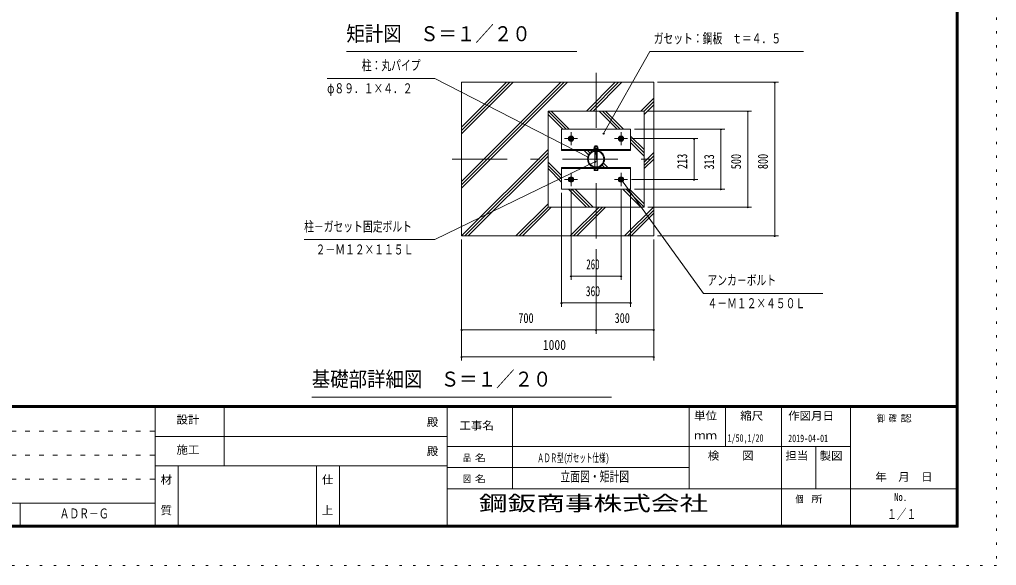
# Model space of a CAD drawing. Units: millimetres, scale not verified, with parts at other scales. Extents: x -25340 to 25345, y -10500 to 10500.
# Drawn here: x 12629 to 25345, y -10500 to -3387 of the extents above; entities that cross this region are included whole.
import ezdxf
from ezdxf.enums import TextEntityAlignment as Align

# ---------------------------------------------------------------- set-up
doc = ezdxf.new("R2010")
doc.units = ezdxf.units.MM
doc.header["$LTSCALE"] = 60
for name, pattern in [('USER1', [3, 1, -2]), ('USER3', [24, 12, -5, 2, -5]), ('USER4', [3, 0.5, -2.5])]:
    doc.linetypes.add(name, pattern=pattern)
for name, color, linetype, lineweight in [('0-0_0', 3, 'Continuous', 18), ('0-6_2-02BOLD', 7, 'Continuous', 18), ('0-8_2-22CENTER', 3, 'USER3', 18), ('0-9_2-42THIN', 4, 'Continuous', 18), ('0-A_2-52DIM', 3, 'Continuous', 18), ('0-B_2-62HATCH', 2, 'Continuous', 18), ('0-C_F-F', 5, 'Continuous', 18), ('0-D_F-E_J_ADD', 5, 'USER4', 18)]:
    doc.layers.add(name, color=color, linetype=linetype, lineweight=lineweight)
doc.layers.add('0-1_0-F', color=7, linetype='Continuous')
doc.layers.add('0-E_2-5DIM', color=7, linetype='Continuous')
doc.styles.add('ＭＳ ゴシック', font='')
doc.styles.get('ＭＳ ゴシック').set_extended_font_data('MS Gothic')

# ---------------------------------------------------------------- blocks, each defined once
blk = doc.blocks.new('14_14')
at = {"layer": '0-0_0'}
blk.add_line((-1012.5, -25), (987.5, -25), dxfattribs=at)
at = {"layer": '0-0_0', "color": 7, "style": 'ＭＳ ゴシック', "width": 0.7}
blk.add_text('ガセット：鋼板\u3000ｔ＝４．５', height=130.2, dxfattribs=at).set_placement((-962.5, 42.77), align=Align.BOTTOM_LEFT)
blk = doc.blocks.new('15_15')
at = {"layer": '0-0_0'}
blk.add_line((833.33, 66.67), (-716.66, 66.67), dxfattribs=at)
at = {"layer": '0-0_0', "color": 7, "style": 'ＭＳ ゴシック', "width": 0.7}
for s, p in [('アンカ－ボルト', (-666.67, 134.43)), ('４－Ｍ１２×４５０Ｌ', (-666.67, -165.57))]:
    blk.add_text(s, height=130.2, dxfattribs=at).set_placement(p, align=Align.BOTTOM_LEFT)
blk = doc.blocks.new('17_16')
at = {"layer": '0-0_0'}
blk.add_line((-758.33, 66.67), (641.67, 66.67), dxfattribs=at)
at = {"layer": '0-0_0', "color": 7, "style": 'ＭＳ ゴシック', "width": 0.7}
for s, p in [('柱：丸パイプ', (-308.33, 134.43)), ('φ８９．１×４．２', (-758.33, -165.57))]:
    blk.add_text(s, height=130.2, dxfattribs=at).set_placement(p, align=Align.BOTTOM_LEFT)
blk = doc.blocks.new('18_17')
at = {"layer": '0-0_0'}
blk.add_line((-858.33, 66.67), (841.67, 66.67), dxfattribs=at)
at = {"layer": '0-0_0', "color": 7, "style": 'ＭＳ ゴシック', "width": 0.7}
for s, p in [('柱－ガセット固定ボルト', (-858.33, 134.43)), ('２－Ｍ１２×１１５Ｌ', (-708.33, -165.57))]:
    blk.add_text(s, height=130.2, dxfattribs=at).set_placement(p, align=Align.BOTTOM_LEFT)

msp = doc.modelspace()

# ---------------------------------------------------------------- linework, layer by layer
at = {"layer": '0-6_2-02BOLD'}
for p, q in [((18383.12, -4205.07), (20883.12, -4205.07)), ((20883.12, -4205.07), (20883.12, -6205.07)), ((19508.12, -4580.07), (20758.12, -4580.07)), ((20758.12, -4580.07), (20758.12, -5830.07)), ((19683.12, -4813.82), (19683.12, -5093.82)), ((19683.12, -4813.82), (20583.13, -4813.82)), ((20583.13, -4813.82), (20583.13, -5093.82)), ((19795.86, -4917.57), (19820.39, -4917.57)), ((19820.39, -4917.57), (19832.66, -4938.82)), ((19832.66, -4938.82), (19820.39, -4960.07)), ((20445.85, -4917.57), (20470.39, -4917.57)), ((20470.39, -4917.57), (20482.66, -4938.82)), ((20482.66, -4938.82), (20470.39, -4960.07)), ((19683.12, -5082.57), (20583.13, -5082.57)), ((20103.13, -5076.82), (20103.13, -5082.57)), ((20106.25, -5069.32), (20160, -5069.32)), ((20106.25, -5069.32), (20106.25, -5076.82)), ((20108.59, -5046.58), (20112.5, -5044.32)), ((20108.59, -5046.58), (20108.59, -5069.32)), ((20112.5, -5044.32), (20153.75, -5044.32)), ((20118.13, -5037.24), (20123.12, -5032.24)), ((20118.13, -5037.24), (20148.12, -5037.24)), ((20118.13, -5044.32), (20118.13, -5037.24)), ((20120.85, -5046.58), (20120.85, -5069.32)), ((20125.62, -5076.82), (20133.12, -5069.32)), ((20133.12, -5076.82), (20140.62, -5069.32)), ((20145.39, -5046.58), (20145.39, -5069.32)), ((20148.12, -5044.32), (20148.12, -5037.24)), ((20160, -5069.32), (20160, -5076.82)), ((19683.12, -5093.82), (20583.13, -5093.82)), ((20118.13, -5304.82), (20118.13, -5105.32)), ((20118.13, -5141.49), (20148.12, -5141.49)), ((20148.12, -5304.82), (20148.12, -5105.32)), ((19683.12, -5316.32), (19683.12, -5596.32)), ((19683.12, -5316.32), (20583.13, -5316.32)), ((19683.12, -5327.57), (20583.13, -5327.57)), ((20103.13, -5333.32), (20103.13, -5327.57)), ((20108.59, -5351.06), (20108.59, -5333.32)), ((20120.85, -5351.06), (20120.85, -5333.32)), ((20145.39, -5351.06), (20145.39, -5333.32)), ((20157.66, -5351.06), (20157.66, -5333.32)), ((20583.13, -5316.32), (20583.13, -5596.32)), ((19795.86, -5450.07), (19820.39, -5450.07)), ((19820.39, -5450.07), (19832.66, -5471.32)), ((20108.59, -5351.06), (20112.5, -5353.32)), ((20112.5, -5353.32), (20153.75, -5353.32)), ((20153.75, -5353.32), (20157.66, -5351.06)), ((20445.85, -5450.07), (20433.58, -5471.32)), ((19832.66, -5471.32), (19820.39, -5492.57)), ((20433.58, -5471.32), (20445.85, -5492.57)), ((20445.85, -5492.57), (20470.39, -5492.57)), ((19683.12, -5596.32), (20583.13, -5596.32))]:
    msp.add_line(p, q, dxfattribs=at)
for points in [[(18383.12, -4205.07), (18383.12, -6205.07), (20883.12, -6205.07)], [(19508.12, -4580.07), (19508.12, -5830.07), (20758.12, -5830.07)], [(19795.86, -4917.57), (19783.59, -4938.82), (19795.86, -4960.07), (19820.39, -4960.07)], [(20445.85, -4917.57), (20433.58, -4938.82), (20445.85, -4960.07), (20470.39, -4960.07)], [(20103.13, -5076.82), (20163.12, -5076.82), (20163.12, -5082.57)], [(20123.12, -5032.24), (20143.13, -5032.24), (20148.12, -5037.24)], [(20153.75, -5044.32), (20157.66, -5046.58), (20157.66, -5069.32)], [(20103.13, -5333.32), (20163.12, -5333.32), (20163.12, -5327.57)], [(19795.86, -5450.07), (19783.59, -5471.32), (19795.86, -5492.57), (19820.39, -5492.57)], [(20445.85, -5450.07), (20470.39, -5450.07), (20482.66, -5471.32), (20470.39, -5492.57)]]:
    msp.add_lwpolyline(points, dxfattribs=at)
for centre, radius in [((19808.12, -4938.82), 35), ((19808.12, -4938.82), 26.88), ((19808.12, -4938.82), 20.62), ((19808.12, -4938.82), 15), ((20458.12, -4938.82), 35), ((20458.12, -4938.82), 26.88), ((20458.12, -4938.82), 20.62), ((20458.12, -4938.82), 15), ((20133.12, -5205.07), 111.38), ((20133.12, -5205.07), 100.88), ((19808.12, -5471.32), 35), ((19808.12, -5471.32), 26.88), ((19808.12, -5471.32), 20.62), ((19808.12, -5471.32), 15), ((20458.12, -5471.32), 35), ((20458.12, -5471.32), 26.88), ((20458.12, -5471.32), 20.62), ((20458.12, -5471.32), 15)]:
    msp.add_circle(centre, radius, dxfattribs=at)
for centre, radius, start, end in [((20114.72, -5053.78), 9.46, 49.5701, 90), ((20133.12, -5078.76), 34.45, 69.13593, 110.86406), ((20151.53, -5053.78), 9.46, 90, 130.42989), ((20114.72, -5343.86), 9.46, 270, 310.42989), ((20133.12, -5318.87), 34.45, 249.13593, 290.86406), ((20151.53, -5343.86), 9.46, 229.5701, 270)]:
    msp.add_arc(centre, radius, start, end, dxfattribs=at)
at = {"layer": '0-8_2-22CENTER'}
for p, q in [((20133.12, -4080.07), (20133.12, -6330.07)), ((19722.76, -4938.82), (19893.48, -4938.82)), ((19808.12, -4853.46), (19808.12, -5024.18)), ((20372.76, -4938.82), (20543.49, -4938.82)), ((20458.12, -4853.46), (20458.12, -5024.18)), ((18258.12, -5205.07), (21008.12, -5205.07)), ((19808.12, -5385.96), (19808.12, -5556.68)), ((20458.12, -5385.96), (20458.12, -5556.68)), ((19722.76, -5471.32), (19893.48, -5471.32)), ((20372.76, -5471.32), (20543.49, -5471.32))]:
    msp.add_line(p, q, dxfattribs=at)
at = {"layer": '0-9_2-42THIN'}
for p, q in [((20121.87, -5044.32), (20121.87, -5033.49)), ((20144.37, -5044.32), (20144.37, -5033.49)), ((20118.13, -5147.99), (20121.87, -5141.49)), ((20121.87, -5141.49), (20121.87, -5104.82)), ((20144.37, -5141.49), (20144.37, -5104.82)), ((20144.37, -5141.49), (20148.12, -5147.99))]:
    msp.add_line(p, q, dxfattribs=at)
for centre in [(19808.12, -4938.82), (20458.12, -4938.82), (19808.12, -5471.32), (20458.12, -5471.32)]:
    msp.add_circle(centre, 11.25, dxfattribs=at)
at = {"layer": '0-A_2-52DIM'}
for p, q in [((19883.13, -3805.07), (16883.13, -3805.07)), ((20833.13, -3805.07), (20231.9, -4871.48)), ((18033.12, -4155.07), (20029.66, -5179.76)), ((22508.12, -4205.07), (20933.12, -4205.07)), ((22468.12, -4205.07), (22448.12, -4205.07)), ((22458.12, -6205.07), (22458.12, -4205.07)), ((22158.12, -4580.07), (20808.12, -4580.07)), ((22118.12, -4580.07), (22098.12, -4580.07)), ((22108.12, -5830.07), (22108.12, -4580.07)), ((21808.12, -4813.82), (20633.13, -4813.82)), ((21768.12, -4813.82), (21748.12, -4813.82)), ((21758.12, -5596.32), (21758.12, -4813.82)), ((20241.9, -4871.49), (20221.9, -4871.49)), ((21458.12, -4938.82), (20593.49, -4938.82)), ((21418.12, -4938.82), (21398.12, -4938.82)), ((21408.12, -5471.32), (21408.12, -4938.82)), ((20039.66, -5179.76), (20019.66, -5179.76)), ((18033.12, -6255.07), (20125.08, -5235.59)), ((20135.08, -5235.59), (20115.08, -5235.59)), ((20472.92, -5476.51), (20452.92, -5476.51)), ((21533.13, -6955.07), (20462.92, -5476.51)), ((21458.12, -5471.32), (20593.49, -5471.32)), ((21418.12, -5471.32), (21398.12, -5471.32)), ((19683.12, -7130.07), (19683.12, -5646.32)), ((19808.12, -6780.07), (19808.12, -5606.68)), ((20458.12, -6780.07), (20458.12, -5606.68)), ((20583.13, -7130.07), (20583.13, -5646.32)), ((21808.12, -5596.32), (20633.13, -5596.32)), ((21768.12, -5596.32), (21748.12, -5596.32)), ((22158.12, -5830.07), (20808.12, -5830.07)), ((22118.12, -5830.07), (22098.12, -5830.07)), ((22508.12, -6205.07), (20933.12, -6205.07)), ((22468.12, -6205.07), (22448.12, -6205.07)), ((18383.12, -7830.07), (18383.12, -6255.07)), ((20883.12, -7830.07), (20883.12, -6255.07)), ((20133.12, -7480.07), (20133.12, -6380.07)), ((19818.12, -6730.07), (19798.12, -6730.07)), ((19808.12, -6730.07), (20458.12, -6730.07)), ((20468.12, -6730.07), (20448.12, -6730.07)), ((19693.12, -7080.07), (19673.12, -7080.07)), ((19683.12, -7080.07), (20583.13, -7080.07)), ((20593.13, -7080.07), (20573.13, -7080.07)), ((18393.12, -7430.07), (18373.12, -7430.07)), ((18383.12, -7430.07), (20133.12, -7430.07)), ((20143.12, -7430.07), (20123.12, -7430.07)), ((20133.12, -7430.07), (20883.12, -7430.07)), ((20893.12, -7430.07), (20873.12, -7430.07)), ((18393.12, -7780.07), (18373.12, -7780.07)), ((18383.12, -7780.07), (20883.12, -7780.07)), ((20893.12, -7780.07), (20873.12, -7780.07)), ((20333.12, -8305.07), (16433.12, -8305.07))]:
    msp.add_line(p, q, dxfattribs=at)
for centre in [(22458.12, -4205.07), (22108.12, -4580.07), (21758.12, -4813.82), (20231.9, -4871.49), (21408.12, -4938.82), (20029.66, -5179.76), (20125.08, -5235.59), (20462.92, -5476.51), (21408.12, -5471.32), (21758.12, -5596.32), (22108.12, -5830.07), (22458.12, -6205.07), (19808.12, -6730.07), (20458.12, -6730.07), (19683.12, -7080.07), (20583.13, -7080.07), (18383.12, -7430.07), (20133.12, -7430.07), (20883.12, -7430.07), (18383.12, -7780.07), (20883.12, -7780.07)]:
    msp.add_arc(centre, 10, 180, 0, dxfattribs=at)
at = {"layer": '0-B_2-62HATCH'}
for p, q in [((18383.12, -5583.28), (19761.34, -4205.07)), ((18383.12, -5540.86), (19718.91, -4205.07)), ((18383.12, -5498.43), (19676.48, -4205.07)), ((18383.12, -4876.18), (19054.23, -4205.07)), ((18383.12, -4833.75), (19011.81, -4205.07)), ((18383.12, -4791.32), (18969.38, -4205.07)), ((20008.59, -4580.07), (20383.59, -4205.07)), ((20051.02, -4580.07), (20426.02, -4205.07)), ((20093.44, -4580.07), (20468.45, -4205.07)), ((20715.7, -4580.07), (20883.12, -4412.64)), ((20758.12, -4580.07), (20883.12, -4455.07)), ((20758.12, -4622.5), (20883.12, -4497.5)), ((19508.12, -4580.07), (19741.88, -4813.82)), ((19508.12, -4622.49), (19699.45, -4813.82)), ((19550.55, -4580.07), (19784.3, -4813.82)), ((20172.8, -4580.07), (20406.55, -4813.82)), ((20215.23, -4580.07), (20448.98, -4813.82)), ((20257.66, -4580.07), (20491.41, -4813.82)), ((20583.13, -4905.54), (20758.12, -5080.54)), ((20583.13, -4947.96), (20758.12, -5122.96)), ((18383.59, -6205.07), (19508.12, -5080.54)), ((20583.13, -4990.39), (20758.12, -5165.39)), ((18426.02, -6205.07), (19508.12, -5122.97)), ((18468.44, -6205.07), (19508.12, -5165.39)), ((19979.45, -5093.82), (20036.07, -5150.44)), ((20021.87, -5093.82), (20054.37, -5126.32)), ((20064.3, -5093.82), (20078.49, -5108.01)), ((20758.12, -5244.75), (20883.12, -5119.75)), ((20758.12, -5287.18), (20883.12, -5162.18)), ((20758.12, -5329.6), (20883.12, -5204.6)), ((19508.12, -5244.75), (19683.12, -5419.75)), ((19508.12, -5287.17), (19683.12, -5462.18)), ((19508.12, -5329.6), (19683.12, -5504.6)), ((20187.75, -5302.13), (20201.95, -5316.32)), ((20211.88, -5283.82), (20244.37, -5316.32)), ((20230.18, -5259.7), (20286.8, -5316.32)), ((19774.84, -5596.32), (20008.59, -5830.07)), ((19817.27, -5596.32), (20051.02, -5830.07)), ((19859.69, -5596.32), (20093.44, -5830.07)), ((20481.95, -5596.32), (20715.7, -5830.07)), ((20524.37, -5596.32), (20758.12, -5830.07)), ((20566.8, -5596.32), (20758.12, -5787.64)), ((19090.7, -6205.07), (19508.12, -5787.65)), ((19133.13, -6205.07), (19508.13, -5830.07)), ((19175.55, -6205.07), (19550.55, -5830.07)), ((19797.8, -6205.07), (20172.8, -5830.07)), ((19840.23, -6205.07), (20215.23, -5830.07)), ((19882.66, -6205.07), (20257.66, -5830.07)), ((20504.91, -6205.07), (20883.12, -5826.86)), ((20547.34, -6205.07), (20883.12, -5869.28)), ((20589.77, -6205.07), (20883.12, -5911.71))]:
    msp.add_line(p, q, dxfattribs=at)
at = {"layer": '0-C_F-F'}
for p, q in [((24822.04, -9977.5), (24822.04, 10077.5)), ((24824.53, -9980), (24824.53, 10080)), ((24827.04, -9982.5), (24827.04, 10082.5)), ((24832.04, -9987.5), (24832.04, 10087.5)), ((24837.03, -9992.5), (24837.03, 10092.5)), ((24842.03, -9997.5), (24842.03, 10097.5)), ((24844.54, -10000), (24844.54, 10100)), ((24819.53, -8415), (-3830.46, -8415)), ((24819.53, -8417.5), (-3830.46, -8417.5)), ((24819.53, -8420), (-3830.46, -8420)), ((24819.53, -8422.5), (-3830.46, -8422.5)), ((24819.53, -8425), (-3830.46, -8425)), ((24819.53, -8427.5), (-3830.46, -8427.5)), ((24819.53, -8430), (-3830.46, -8430)), ((24819.53, -8432.5), (-3830.46, -8432.5)), ((24819.53, -8435), (-3830.46, -8435)), ((24819.53, -8437.5), (-3830.46, -8437.5)), ((24819.53, -8440), (-3830.46, -8440)), ((14394.54, -10000), (14394.54, -8440)), ((15294.54, -9200), (15294.54, -8440)), ((18194.54, -10000), (18194.54, -8440)), ((19044.54, -9500), (19044.54, -8440)), ((21344.54, -9500), (21344.54, -8440)), ((21819.54, -8950), (21819.54, -8440)), ((22544.54, -10000), (22544.54, -8440)), ((23444.54, -10000), (23444.54, -8440)), ((14394.54, -8820), (18194.54, -8820)), ((18194.54, -8950), (23444.54, -8950)), ((22994.54, -9500), (22994.54, -8950)), ((14394.54, -9200), (18194.54, -9200)), ((14694.54, -10000), (14694.54, -9200)), ((16494.54, -10000), (16494.54, -9200)), ((16794.54, -10000), (16794.54, -9200)), ((18194.54, -9225), (21344.54, -9225)), ((18194.54, -9500), (24844.54, -9500)), ((11886.54, -9688), (14394.54, -9688)), ((12636.54, -9688), (12636.54, -10000)), ((-3855.46, -10000), (24844.54, -10000)), ((-3852.96, -9997.5), (24842.03, -9997.5)), ((-3847.96, -9992.5), (24837.03, -9992.5)), ((-3842.96, -9987.5), (24832.04, -9987.5)), ((-3837.96, -9982.5), (24827.04, -9982.5)), ((-3835.46, -9980), (24824.53, -9980)), ((-3832.96, -9977.5), (24822.04, -9977.5))]:
    msp.add_line(p, q, dxfattribs=at)
at = {"layer": '0-C_F-F', "color": 6, "linetype": 'USER1'}
for p, q in [((-3855.46, -8752), (14394.54, -8752)), ((-3855.46, -9064), (14394.54, -9064)), ((-3855.46, -9376), (14394.54, -9376))]:
    msp.add_line(p, q, dxfattribs=at)
at = {"layer": '0-C_F-F'}
for points in [[(-3850.46, 10095), (-3850.46, -9995), (24839.53, -9995), (24839.53, 10095)], [(-3845.46, 10090), (-3845.46, -9990), (24834.54, -9990), (24834.54, 10090)], [(-3840.46, 10085), (-3840.46, -9985), (24829.53, -9985), (24829.53, 10085)], [(-3830.46, 10075), (-3830.46, -9975), (24819.53, -9975), (24819.53, 10075)]]:
    msp.add_lwpolyline(points, dxfattribs=at)
at = {"layer": '0-D_F-E_J_ADD'}
for p, q in [((25344.54, 10500), (25344.54, -10500)), ((25344.54, -10500), (-4355.46, -10500))]:
    msp.add_line(p, q, dxfattribs=at)

# ---------------------------------------------------------------- block references
at = {"layer": '0-A_2-52DIM'}
for name, p in [('14_14', (21845.62, -3780.07)), ('17_16', (17391.46, -4221.74)), ('18_17', (17191.46, -6321.74)), ('15_15', (22249.79, -7021.74))]:
    msp.add_blockref(name, p, dxfattribs=at)

# ---------------------------------------------------------------- texts
at = {"layer": '0-1_0-F', "style": 'ＭＳ ゴシック'}
for s, height, width, p in [('1/50,1/20', 97.68, 0.65, (21845.72, -8916.7)), ('2019-04-01', 97.68, 0.65, (22633.83, -8921.64)), ('ガセット仕様)', 110.7, 0.55, (19745.31, -9187.5)), ('ＡＤＲ型(', 110.7, 0.55, (19369.54, -9187.5)), ('立面図・矩計図', 130.2, 0.7, (19669.54, -9444.74)), ('ＡＤＲ－Ｇ', 130.2, 0.7, (13151.13, -9926.24)), ('１／１', 130.2, 0.7, (23919.53, -9934.49))]:
    msp.add_text(s, height=height, dxfattribs=dict(at, width=width)).set_placement(p, align=Align.BOTTOM_LEFT)
at = {"layer": '0-A_2-52DIM', "color": 7, "style": 'ＭＳ ゴシック'}
for s, height, width, p in [('矩計図\u3000Ｓ＝１／２０', 195.4, 0.9, (16883.13, -3728.42)), ('260', 130.2, 0.65, (20005.85, -6680.07)), ('360', 130.2, 0.7, (19999.41, -7030.07)), ('700', 130.2, 0.75, (19121.12, -7380.07)), ('300', 130.2, 0.75, (20374.02, -7380.07)), ('1000', 130.2, 0.85, (19440.32, -7730.07)), ('基礎部詳細図\u3000Ｓ＝１／２０', 195.4, 0.9, (16433.12, -8228.42))]:
    msp.add_text(s, height=height, dxfattribs=dict(at, width=width)).set_placement(p, align=Align.BOTTOM_LEFT)
at = {"layer": '0-A_2-52DIM', "color": 7, "style": 'ＭＳ ゴシック', "width": 0.75}
for s, p in [('213', (21358.12, -5335.03)), ('313', (21708.12, -5342.07)), ('500', (22058.12, -5337.51)), ('800', (22408.12, -5336.48))]:
    msp.add_text(s, height=130.2, rotation=90, dxfattribs=at).set_placement(p, align=Align.BOTTOM_LEFT)
at = {"layer": '0-C_F-F', "color": 7, "style": 'ＭＳ ゴシック'}
for s, height, width, p in [('単位', 104.2, 1.05, (21409.54, -8633.29)), ('縮尺', 104.2, 1.05, (22009.54, -8633.29)), ('作図月日', 104.2, 1.05, (22633.43, -8634.31)), ('設計', 104.2, 1.05, (14672.04, -8683.83)), ('殿', 104.2, 1.05, (17929.54, -8715.79)), ('工事名', 104.2, 1.05, (18354.54, -8760.79)), ('御 ', 88.56, 0.85, (23787.29, -8654.43)), ('確 ', 88.56, 0.85, (23941.68, -8654.43)), ('認', 88.56, 1.2, (24096.06, -8654.43)), ('ｍｍ', 104.2, 1.05, (21409.54, -8888.29)), ('施工', 104.2, 1.05, (14672.04, -9075.79)), ('殿', 104.2, 1.05, (17929.54, -9095.79)), ('検\u3000\u3000図', 104.2, 1.05, (21587.04, -9153.29)), ('担当', 104.2, 1.05, (22597.04, -9153.29)), ('製図', 104.2, 1.05, (23043.02, -9155.74)), ('品 ', 88.56, 0.85, (18400.79, -9167.5)), ('名', 88.56, 1.2, (18555.17, -9167.5)), ('\u3000年\u3000月\u3000日', 104.2, 1.05, (23618.28, -9430.22)), ('材', 104.2, 1.05, (14464.54, -9465.79)), ('仕', 104.2, 1.05, (16564.54, -9465.79)), ('図 ', 88.56, 0.85, (18400.79, -9442.5)), ('名', 88.56, 1.2, (18555.17, -9442.5)), ('個  ', 88.56, 0.85, (22729.54, -9705)), ('所', 88.56, 1.2, (22935.39, -9705)), ('No.', 104.2, 0.8, (24012.04, -9690.79)), ('質', 104.2, 1.05, (14464.54, -9865.79)), ('上', 104.2, 1.05, (16564.54, -9865.79))]:
    msp.add_text(s, height=height, dxfattribs=dict(at, width=width)).set_placement(p, align=Align.BOTTOM_LEFT)
at = {"layer": '0-E_2-5DIM', "style": 'ＭＳ ゴシック', "width": 1.4}
msp.add_text('鋼鈑商事株式会社', height=195.4, dxfattribs=at).set_placement((18607.75, -9845.37), align=Align.BOTTOM_LEFT)

doc.saveas('drawing.dxf')
